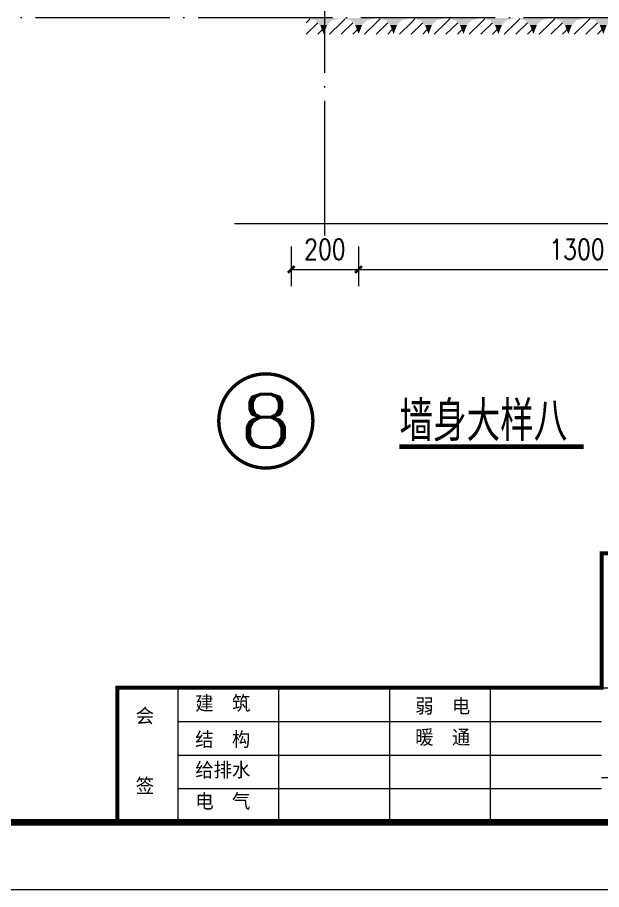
# Model space of a CAD drawing. Extents: x 718358 to 1668613, y -348838 to -159582.
# Drawn here: x 846510 to 848248, y -348838 to -346245 of the extents above; entities that cross this region are included whole.
import ezdxf
from ezdxf.enums import TextEntityAlignment as Align

# ---------------------------------------------------------------- set-up
doc = ezdxf.new("R2010")
doc.units = 0
doc.header["$LTSCALE"] = 1000
doc.linetypes.add('DOTE', pattern=[2.42, 2, -0.2, 0.02, -0.2])
for name, color, linetype in [('PUB_TEXT', 10, 'Continuous'), ('建-图例填充', 251, 'Continuous'), ('建-图框', 4, 'Continuous'), ('建-尺寸', 73, 'Continuous'), ('建-符号', 3, 'Continuous'), ('建-符号说明', 7, 'Continuous'), ('建-轴网', 14, 'DOTE')]:
    doc.layers.add(name, color=color, linetype=linetype)
doc.styles.add('_TCH_LABEL', font='COMPLEX', dxfattribs={"bigfont": 'GBCBIG'})
doc.styles.add('DIM_FONT', font='SIMPLEX.shx', dxfattribs={"width": 0.8, "bigfont": 'GBCBIG.shx'})
doc.styles.add('图框', font='')
doc.styles.add('黑体字', font='simhei.ttf', dxfattribs={"width": 0.7})
doc.styles.get('图框').set_extended_font_data('SimSun')
doc.dimstyles.new('DIMN20', dxfattribs={"dimscale": 0.2, "dimtxt": 300, "dimasz": 100, "dimexe": 250, "dimexo": 300, "dimgap": 150, "dimtad": 1, "dimdec": 0, "dimzin": 0, "dimdsep": 46, "dimtxsty": 'DIM_FONT', "dimblk": 'ARCHTICK', "dimcen": 0.09, "dimdle": 1, "dimclrt": 7, "dimazin": 2, "dimtfac": 1, "dimtdec": 0, "dimtix": 1, "dimtmove": 2, "dimatfit": 3, "dimldrblk": 'ARCHTICK', "dimfxl": 1, "dimtolj": 1, "dimtzin": 0, "dimarcsym": 0})

# ---------------------------------------------------------------- blocks, each defined once
blk = doc.blocks.new('$LinePat$00000015')
for p, q in [((0, -90), (71, -19)), ((0, -300), (211, -89)), ((420, -300), (630, -90)), ((210, -300), (286, -224))]:
    blk.add_line(p, q)
for points in [[(0, 0), (630, 0), (168, -45), (462, -45)], [(168, -45), (462, -45), (252, -132), (378, -132)], [(252, -132), (378, -132), (315, -300)]]:
    blk.add_solid(points)
blk = doc.blocks.new('_ArchTick')
at = {"color": 0, "linetype": 'ByBlock', "const_width": 0.4}
blk.add_lwpolyline([(-0.5, -0.5), (0.5, 0.5)], dxfattribs=at)
blk = doc.blocks.new('*D1830')
at = {"layer": 'Defpoints', "color": 0, "transparency": 16777216}
for p in [(847524.9, -346865.3), (848824.9, -346865.3), (848824.9, -346994)]:
    blk.add_point(p, dxfattribs=at)
at = {"layer": '建-尺寸', "color": 0, "lineweight": -2, "transparency": 16777216}
for p, q in [((847524.9, -346925.3), (847524.9, -347044)), ((848824.9, -346925.3), (848824.9, -347044)), ((847524.7, -346994), (848825.1, -346994))]:
    blk.add_line(p, q, dxfattribs=at)
at = {"layer": '建-尺寸', "color": 0, "lineweight": -2, "transparency": 16777216, "xscale": 20, "yscale": 20, "zscale": 20, "rotation": 180}
blk.add_blockref('_ArchTick', (847524.9, -346994), dxfattribs=at)
at = {"layer": '建-尺寸', "color": 0, "lineweight": -2, "transparency": 16777216, "xscale": 20, "yscale": 20, "zscale": 20}
blk.add_blockref('_ArchTick', (848824.9, -346994), dxfattribs=at)
at = {"layer": '建-尺寸', "color": 7, "transparency": 16777216, "insert": (848174.9, -346934), "char_height": 60, "attachment_point": 5, "style": 'DIM_FONT'}
blk.add_mtext('\\A1;1300', dxfattribs=at)
blk = doc.blocks.new('*D1831')
at = {"layer": 'Defpoints', "color": 0, "transparency": 16777216}
for p in [(847324.9, -346865.3), (847524.9, -346865.3), (847524.9, -346994)]:
    blk.add_point(p, dxfattribs=at)
at = {"layer": '建-尺寸', "color": 0, "lineweight": -2, "transparency": 16777216}
for p, q in [((847324.9, -346925.3), (847324.9, -347044)), ((847524.9, -346925.3), (847524.9, -347044)), ((847324.7, -346994), (847525.1, -346994))]:
    blk.add_line(p, q, dxfattribs=at)
at = {"layer": '建-尺寸', "color": 0, "lineweight": -2, "transparency": 16777216, "xscale": 20, "yscale": 20, "zscale": 20, "rotation": 180}
blk.add_blockref('_ArchTick', (847324.9, -346994), dxfattribs=at)
at = {"layer": '建-尺寸', "color": 0, "lineweight": -2, "transparency": 16777216, "xscale": 20, "yscale": 20, "zscale": 20}
blk.add_blockref('_ArchTick', (847524.9, -346994), dxfattribs=at)
at = {"layer": '建-尺寸', "color": 7, "transparency": 16777216, "insert": (847424.9, -346934), "char_height": 60, "attachment_point": 5, "style": 'DIM_FONT'}
blk.add_mtext('\\A1;200', dxfattribs=at)

msp = doc.modelspace()

# ---------------------------------------------------------------- linework, layer by layer
at = {"layer": '建-图框'}
for p, q in [((846807.9, -348237.6), (846807.9, -348637.6)), ((846807.9, -348237.6), (851847.9, -348237.6)), ((846987.9, -348237.6), (846987.9, -348637.6)), ((847287.9, -348637.6), (847287.9, -348237.6)), ((847617.9, -348637.6), (847617.9, -348237.6)), ((847917.9, -348637.6), (847917.9, -348237.6)), ((846987.9, -348337.6), (848247.9, -348337.6)), ((846987.9, -348437.6), (848247.9, -348437.6)), ((848247.9, -348504.3), (850047.9, -348504.3)), ((846987.9, -348537.6), (848247.9, -348537.6)), ((846807.9, -348637.6), (851847.9, -348637.6))]:
    msp.add_line(p, q, dxfattribs=at)
msp.add_lwpolyline([(835227.9, -348837.6), (852047.9, -348837.6), (852047.9, -336957.6), (835227.9, -336957.6)], close=True, dxfattribs=at)
for points, const_width in [([(835727.9, -348637.6), (851847.9, -348637.6), (851847.9, -337157.6), (835727.9, -337157.6)], 20), ([(846807.9, -348237.6), (846807.9, -348637.6), (851847.9, -348637.6), (851847.9, -347837.6), (848247.9, -347837.6), (848247.9, -348237.6)], 12)]:
    msp.add_lwpolyline(points, close=True, dxfattribs=dict(at, const_width=const_width))
at = {"layer": '建-符号'}
msp.add_lwpolyline([(849605, -346857.9), (848402.8, -346857.9), (848387.5, -346899.9), (848372.7, -346815.9), (848357.8, -346857.9), (847155.6, -346857.9)], dxfattribs=at)
at = {"layer": '建-符号', "const_width": 10}
msp.add_lwpolyline([(847389.2, -347444.4, 1), (847109.2, -347444.4, 1)], format="xyb", close=True, dxfattribs=at)
at = {"layer": '建-符号', "const_width": 14}
msp.add_lwpolyline([(847646.7, -347521), (848194.9, -347521)], dxfattribs=at)
at = {"layer": '建-轴网', "ltscale": 0.2}
for p, q in [((847424.9, -346893.1), (847424.9, -337503.6)), ((843659.6, -346244.7), (851598.1, -346244.7))]:
    msp.add_line(p, q, dxfattribs=at)

# ---------------------------------------------------------------- block references
at = {"layer": '建-图例填充', "xscale": 0.16504986454222, "yscale": 0.16, "zscale": 0.16, "rotation": 1.128301738474281e-08}
for p in [(847369.2, -346246.1), (847473.2, -346246.1), (847577.2, -346246.1), (847681.1, -346246.1), (847785.1, -346246.1), (847889.1, -346246.1), (847993.1, -346246.1), (848097.1, -346246.1), (848201, -346246.1)]:
    msp.add_blockref('$LinePat$00000015', p, dxfattribs=at)

# ---------------------------------------------------------------- texts
at = {"layer": 'PUB_TEXT', "style": '_TCH_LABEL', "width": 1.5}
msp.add_text('8', height=158.4, dxfattribs=at).set_placement((847170, -347523.6), (847328.4, -347523.6), align=Align.FIT)
at = {"layer": '建-图框', "style": '图框', "oblique": 360, "width": 0.9442}
for s, height, p in [('建  筑', 42.39, (847039.4, -348304.8)), ('弱  电', 42.39, (847693.6, -348313.2)), ('会', 42.4, (846862.2, -348342)), ('暖  通', 42.39, (847693.6, -348405.9)), ('结  构', 42.39, (847039.4, -348412.2)), ('给排水', 42.39, (847039.4, -348502.9)), ('签', 42.4, (846862.2, -348550.4)), ('电  气', 42.39, (847039.4, -348596.1))]:
    msp.add_text(s, height=height, rotation=0, dxfattribs=at).set_placement(p)
at = {"layer": '建-符号说明', "style": '黑体字', "width": 0.7}
msp.add_text('墙身大样八', height=104.56, dxfattribs=at).set_placement((847646.7, -347493, 0))

# ---------------------------------------------------------------- dimensions: what is measured, and where the dimension line sits
at = {"layer": '建-尺寸'}
for p1, p2, picture, middle in [((847324.9, -346865.3), (847524.9, -346865.3), '*D1831', (847424.9, -346934)), ((847524.9, -346865.3), (848824.9, -346865.3), '*D1830', (848174.9, -346934))]:
    dim = msp.add_aligned_dim(p1=p1, p2=p2, distance=-128.6, dimstyle='DIMN20', dxfattribs=at)
    dim.commit()
    dim.dimension.update_dxf_attribs({"geometry": picture, "text_midpoint": middle})

doc.saveas('drawing.dxf')
